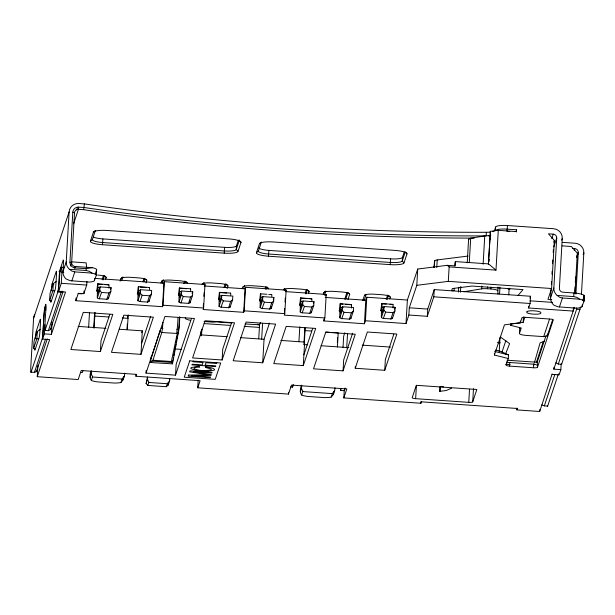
<?xml version="1.0" encoding="UTF-8"?>
<svg xmlns="http://www.w3.org/2000/svg" width="615" height="615" viewBox="0 0 615 615"><rect width="100%" height="100%" fill="white"/><g stroke="black" fill="none" stroke-linecap="round" stroke-linejoin="round"><path stroke-width="0.92" d="M102.259 284.422L97.647 284.099A9.256 0.507 -86 0 1 97.923 287.436L97.916 293.186L100.014 286.897L111.084 287.666L110.869 291.287L108.394 298.69L106.849 299.444L108.924 292.963L110.869 291.287M140.597 289.711L140.381 293.324L142.126 295.262L140.028 301.55L137.914 300.735A9.256 0.507 -86 0 1 137.914 298.083L138.006 292.363L137.337 294.062L138.229 286.913A9.256 0.507 -86 0 1 138.498 290.249L138.49 295.992L140.597 289.711L151.659 290.48L151.451 294.093L148.976 301.504L147.431 302.249L149.506 295.777L151.451 294.093M186.683 288.735L179.311 288.22A9.256 0.507 -86 0 1 179.58 291.556L179.572 297.306L181.671 291.018L192.741 291.787L192.533 295.408L190.058 302.811L188.513 303.564L190.581 297.083L192.533 295.408M226.766 293.04L219.386 292.532A9.256 0.507 -86 0 1 219.655 295.869L219.655 301.611L221.754 295.331L232.816 296.092L232.608 299.713L230.133 307.123L228.588 307.869L230.663 301.396L232.608 299.713M266.925 294.285L260.468 293.839A9.256 0.507 -86 0 1 260.737 297.176L260.729 302.926L262.836 296.638L273.898 297.406L273.69 301.027L271.215 308.43L269.67 309.184L271.745 302.703L273.69 301.027M307 298.598L300.543 298.152A9.256 0.507 -86 0 1 300.82 301.488L300.812 307.231L302.911 300.95L313.981 301.711L313.773 305.332L311.298 312.743L309.745 313.489L311.82 307.016L313.773 305.332M342.893 304.148L340.126 303.956A9.256 0.507 -86 0 1 340.395 307.292L340.387 313.043L342.486 306.754L353.556 307.523L353.348 311.136L350.873 318.547L349.328 319.293L351.396 312.82L353.348 311.136M386.32 304.087L381.707 303.772A9.256 0.507 -86 0 1 381.977 307.1L381.969 312.851L384.068 306.57L395.138 307.331L394.93 310.952L392.455 318.362L390.909 319.108L392.977 312.635L394.93 310.952M150.583 358.168L150.444 362.519L172.477 363.865L178.488 331.9A9.256 0.507 -86 0 0 179.757 317.094M492.746 231.647A11.108 2.291 3.3 0 0 494.406 230.679L495.636 227.004A11.108 2.291 3.3 0 1 507.452 225.528L553.562 228.719A9.256 9.048 18.5 0 1 562.264 238.397L559.389 288.327A3.705 3.621 18.5 0 0 562.863 292.202L573.933 292.963A11.108 2.291 3.3 0 1 584.066 295.369L583.935 301.404L581.667 307.177A11.108 2.291 3.3 0 1 576.609 308.184L557.943 306.8L553.869 305.178A9.256 9.048 18.5 0 1 550.602 297.683L551.086 289.204M162.929 322.368A11.108 0.607 -86 0 1 161.799 332.515L152.935 360.229L150.444 362.519L151.275 356.685M173.322 359.867L173.453 357.392A38.145 2.083 -86 0 1 173.215 358.207M34.663 314.557A9.256 9.048 18.5 0 0 33.579 318.324L30.835 366.279A11.108 0.607 -86 0 0 31.096 372.152L34.417 372.382L45.479 339.265M35.455 348.628L33.61 348.497L34.033 341.264L37.284 331.523L40.375 329.317M33.61 348.497L36.869 338.757L37.284 331.523M552.155 373.912L539.701 411.481L516.831 409.898L517.3 408.475L421.39 401.833L420.914 403.255L343.808 397.92L346.814 388.926L291.479 385.098L288.473 394.092L197.722 387.804L200.106 380.685L135.915 376.242L136.538 374.366L81.203 370.538L78.197 379.532L37.254 376.695L37.907 365.272M45.741 310.36L45.679 306.055L44.672 309.053L43.988 315.603L42.635 339.119L44.38 333.876L45.818 310.137A7.403 0.407 -86 0 0 45.733 304.394L44.834 307.093A7.403 0.407 -86 0 0 43.911 315.826L43.081 330.301A7.403 0.407 -86 0 1 42.158 339.034L31.096 372.152M51.475 300.674L49.631 300.543L50.046 293.309L53.297 283.569L56.388 281.363M49.631 300.543L52.882 290.803L53.297 283.569M44.38 333.876L51.391 334.36L52.098 322.129M51.391 334.36L65.536 292.025L58.525 291.541L60.009 271.238L61.346 267.225L63.975 267.41M58.525 291.541L61.277 283.3L61.9 272.445L61.346 267.225M485.204 235.906A588.886 121.432 3.3 0 1 84.186 207.516L78.659 207.14A5.558 5.427 18.5 0 0 72.808 212.183L69.933 262.105L71.648 262.605A3.705 3.621 18.5 0 0 75.13 266.48L92.312 267.671A11.108 2.291 3.3 0 1 96.64 269.885L96.324 275.312L94.057 281.086A11.108 2.291 3.3 0 1 88.998 282.085L70.333 280.701L66.259 279.079A9.256 9.048 18.5 0 1 62.984 271.592L63.322 265.803A7.403 0.407 -86 0 0 63.237 260.068L59.986 269.808A7.403 0.407 -86 0 0 59.063 278.541L58.794 283.246A7.403 0.407 -86 0 1 57.879 291.979L45.064 330.34L48.439 330.732L50.361 329.625L62.991 291.818M62.984 271.592L66.243 261.852L69.118 211.921A9.256 9.048 18.5 0 1 78.866 203.519L84.393 203.903A588.886 121.432 3.3 0 0 486.357 232.286A11.108 2.291 3.3 0 0 490.355 232.078M78.659 207.14L78.428 209.323A3.705 3.621 18.5 0 0 74.53 212.682L71.648 262.605L70.51 266.011M286.129 290.119L285.629 291.618L326.211 294.424L324.858 317.94L284.276 315.134L284.776 313.635L286.129 290.119L245.554 287.313L244.193 310.821L243.694 312.32L203.119 309.514L203.619 308.015L204.972 284.499L164.397 281.693L163.037 305.209L162.537 306.7L75.845 300.704L75.999 297.991M84.393 203.903L83.625 209.677L78.428 209.323L73.585 223.822M75.845 300.704L78.32 293.293L83.855 293.678L84.009 290.964M96.324 275.312A11.108 2.291 3.3 0 0 92.004 273.098L89.252 271.269L86.115 270.492L86.215 268.678L92.312 267.671M83.855 293.678L86.73 285.06L86.938 281.439M88.645 327.249L89.506 312.282M94.572 280.555L94.679 278.749M124.699 373.19A9.256 0.507 -86 0 1 124.384 376.249L123.023 380.062L120.894 382.545A11.108 2.291 3.3 0 1 114.059 383.03L97.593 381.892A11.108 2.291 3.3 0 1 91.381 380.5C89.19 377.818 90.044 374.12 91.089 371.145M93.757 327.526L94.356 317.163A9.256 0.507 -86 0 1 94.702 312.397M94.026 328.287L95.041 312.535M99.807 290.518L101.544 292.456L99.23 298.913L97.331 297.929L99.807 290.518L100.014 286.897M93.688 237.129A11.108 2.291 3.3 0 0 102.897 238.912L102.459 244.716L224.198 253.142A12.961 2.675 3.3 0 0 237.982 251.412L240.988 242.425L239.25 240.488A11.108 2.291 3.3 0 0 239.066 239.881M100.376 351.549L112.799 314.373L83.286 312.335L70.863 349.505L100.376 351.549L101.006 340.695L109.785 314.403M123.261 379.624L123.415 376.91M127.013 328.887L127.29 324.174M127.282 329.648L128.243 314.834M135.915 376.242L136.015 374.435M140.958 354.363L153.373 317.186L123.861 315.141L111.446 352.318L140.958 354.363L142.311 330.847L119.341 329.256M146.016 373.113L164.943 316.456L194.455 318.493L175.529 375.15L146.016 373.113L146.178 370.399M169.786 379.424A8.887 0.484 -86 0 1 169.617 380.954L168.256 385.036L166.304 386.72L147.861 385.444L146.116 383.506L147.446 376.98M162.537 306.7L163.89 283.192L164.397 281.693M168.256 385.036L168.402 382.507M172.669 360.536L172.477 363.865L171.385 361.505L177.266 333.453L176.766 332.438A11.108 0.607 -86 0 0 177.996 318.07M175.529 375.15L176.159 364.303L191.473 318.432M181.463 294.639L183.209 296.576L180.895 303.034L178.988 302.05L181.463 294.639L181.671 291.018M197.722 387.804L198.161 380.239M200.728 335.767L200.997 331.031M201.512 335.759L201.897 329.133M203.281 306.693L203.442 303.871M203.873 296.345L204.095 292.579M221.546 298.944L223.283 300.881L220.97 307.346L219.071 306.355L221.546 298.944L221.754 295.331M238.259 240.465L236.452 245.862A11.108 2.291 3.3 0 1 224.636 247.345L224.198 253.142M222.115 359.983L234.53 322.806L205.018 320.761L192.603 357.938L222.115 359.983L222.745 349.128L231.524 322.829M236.452 245.862L236.245 249.475L237.982 251.412M243.694 312.32L245.054 288.804L245.554 287.313M258.746 338.765L259.561 324.812L260.575 322.398M262.62 300.258L264.365 302.196L262.052 308.653L260.153 307.669L262.62 300.258L262.836 296.638M261.659 339.226L262.582 323.321M258.769 247.999A11.108 2.291 3.3 0 0 268.901 250.405L268.463 256.209L390.202 264.635A12.961 2.675 3.3 0 0 403.993 262.905L406.992 253.918L405.254 251.981L402.248 260.975L403.993 262.905M262.697 362.789L275.612 324.113L246.1 322.075L233.185 360.744L262.697 362.789L264.05 339.272L269.462 323.083M284.438 312.312L284.653 308.546M285.037 301.965L285.252 298.198M288.473 394.092L288.581 392.278M290.734 386.981L292.579 387.112L292.694 385.205M298.921 341.809L299.782 326.842M302.703 304.563L304.44 306.501L302.134 312.966L300.228 311.974L302.703 304.563L302.911 300.95M334.975 387.75A9.256 0.507 -86 0 1 334.66 390.809L333.299 394.615L331.17 397.106A11.108 2.291 3.3 0 1 324.336 397.59L307.869 396.452A11.108 2.291 3.3 0 1 301.658 395.061C299.259 392.186 300.62 388.365 301.45 385.159M304.033 342.086L304.633 331.723A9.256 0.507 -86 0 1 304.909 327.726M304.194 344.731L305.225 327.826M303.28 365.594L315.695 328.425L286.183 326.381L273.767 363.557L303.28 365.594L304.633 342.078L280.832 340.433M495.636 227.004L495.421 230.625A11.108 2.291 3.3 0 1 507.244 229.141L516.462 229.779L516.362 231.594L498.281 230.341L495.99 270.131L488.525 263.889L455.323 261.59L455.392 265.888L447.274 265.326L417.731 269.032L407.368 300.043L366.794 297.237L365.433 320.753L364.434 323.751L323.851 320.938L323.959 319.054M333.538 394.184L333.691 391.471M337.343 342.501L337.62 337.789M337.397 347.029L338.212 332.9L331.57 332.438M342.278 310.375L344.023 312.312L341.709 318.77L339.803 317.778L342.278 310.375L342.486 306.754M345.13 387.988L344.231 390.686L340.541 390.425L340.649 388.526M343.009 347.583L343.67 336.159L344.807 332.738M343.039 370.86L355.27 334.229L325.758 332.185L313.527 368.815L343.039 370.86L343.662 360.006L352.61 333.207M343.808 397.92L344.231 390.686M346.714 347.936L347.529 333.899M355.232 368.254L367.339 332L396.852 334.045L384.744 370.299L355.232 368.254L355.332 366.448M364.434 323.751L365.787 300.235L366.794 297.237M383.86 310.183L385.605 312.12L383.291 318.578L381.385 317.594L383.86 310.183L384.068 306.57M404.263 251.958L402.464 257.354A11.108 2.291 3.3 0 1 390.64 258.838L390.202 264.635M384.744 370.299L385.367 359.444L393.846 334.068M402.464 257.354L402.248 260.975A11.108 2.291 3.3 0 1 390.433 262.451L268.694 254.026A11.108 2.291 3.3 0 1 258.377 251.012L256.432 252.696A12.961 2.675 3.3 0 0 268.463 256.209M365.433 320.753L406.015 323.559L407.368 300.043M406.015 323.559L408.867 315.026L409.283 307.792L416.793 285.314L417.731 269.032M415.648 398.674A3.705 0.761 3.3 0 1 412.211 397.674L416.34 385.305L476.84 389.495L472.712 401.864A3.705 0.761 3.3 0 1 468.768 402.356L415.648 398.674L416.409 385.428M420.914 403.255L421.021 401.364M408.867 315.026L427.31 316.302L427.725 309.068L434.236 289.588L530.514 296.253L530.099 303.487L528.6 307.984L573.234 311.075L573.441 307.454M433.829 267.325L434.69 260.845A7.418 1.53 3.3 0 1 437.211 259.93L468.084 256.063M434.305 267.448L434.69 260.845M427.31 316.302L433.813 296.822L434.236 289.588M436.773 267.479L437.211 259.93M443.5 386.827L440.363 386.489L439.84 391.509L440.033 386.85M416.793 285.314L448.304 281.363L449.142 266.887L447.274 265.326M458.467 292.071L458.744 287.351M460.458 292.171L460.789 286.505M467.239 262.782L468.599 239.22L470.698 238.197L484.743 235.945A7.418 1.53 3.3 0 1 490.601 235.799M469.283 262.705L470.698 238.197M468.768 402.356L469.529 389.141M472.712 401.864L473.473 388.649M463.81 291.741L481.699 288.865L481.86 286.036M483.113 264.296L484.743 235.945M486.15 235.906L486.357 232.286M490.409 231.325L488.402 264.258L490.409 231.325L498.281 230.341M481.699 288.865A7.418 1.53 3.3 0 1 487.549 288.727L487.657 286.836M489.125 261.314L489.233 259.422M490.378 239.581L490.486 237.69M498.004 294.001L497.835 290.849A7.418 1.53 3.3 0 0 490.924 288.958L491.031 287.067M497.835 290.849L498.05 287.074M494.391 355.032L504.477 324.843L520.229 322.867L521.897 317.87A3.705 0.761 3.3 0 1 525.84 317.378L549.818 319.039A3.705 0.761 3.3 0 1 553.254 320.038L537.479 367.278A3.705 0.761 3.3 0 1 533.543 367.77L509.558 366.11A3.705 0.761 3.3 0 1 506.122 365.11L508.313 358.545L494.391 355.032L494.498 353.218M499.549 293.909L499.934 287.228M499.203 351.795L500.033 337.489M507.452 225.528L507.014 231.325L509.781 231.517M508.774 294.823L509.159 288.158M508.313 358.545L508.52 354.932L501.117 351.503L495.552 350.096M552.816 319.262L547.273 335.859L543.714 336.636L526.332 335.429A7.418 1.53 3.3 0 1 519.444 333.415L521.251 328.01L510.788 325.366L510.896 323.552M509.558 366.11L509.774 362.496L535.173 364.334L537.587 365.471L537.479 367.278M519.444 333.415L519.76 327.98A7.418 1.53 3.3 0 0 519.883 328.387M520.229 322.867L520.336 321.084M516.831 409.898L516.938 408.006M510.788 325.366L511.288 323.867L523.134 322.383L523.442 316.94M528.6 307.984L528.7 306.178M533.543 367.77L533.751 364.157M539.701 411.481L539.809 409.575M547.273 335.859L547.381 334.022M551.363 284.499L551.524 281.67M551.955 274.136L552.116 271.307M552.554 263.774L552.77 260.007M553.208 252.465L553.369 249.644M551.763 299.643L547.965 299.382L551.601 288.512L554.369 240.396L548.457 233.815L553.254 234.146A3.705 3.621 18.5 0 1 556.729 238.02L553.854 287.943L550.602 297.683M561.172 364.019L560.849 369.63L553.838 369.146L553.946 367.278M584.066 295.369L583.789 300.835A11.108 2.291 3.3 0 0 579.614 299.19L576.862 297.36L573.726 296.584L573.933 292.963M575.079 286.89L574.917 289.596A7.403 0.407 -86 0 1 574.794 291.525M575.34 282.362L575.648 276.935M574.963 293.67L577.301 253.103L571.389 246.515L562.072 245.862M575.909 294.07L578.3 252.542A3.705 3.621 18.5 0 0 574.817 248.668L572.388 248.498M581.436 294.454L583.835 252.926A9.256 9.048 18.5 0 0 575.133 243.24L562.218 242.348M582.182 306.654L582.29 304.84M583.935 301.404L584.25 295.976L582.789 300.351M516.462 229.779L516.239 231.963L516.362 231.594M454.477 265.826L455.323 261.59M169.579 378.509L169.402 379.517M173.799 355.524L174.66 350.865M174.998 348.997L175.867 344.339M176.205 342.47L176.551 340.61M176.897 338.742L178.888 327.749L179.519 316.863M534.573 362.112L540.124 342.863L544.167 341.264L546.005 335.805M151.19 358.337L160.046 330.624A1.853 1.768 14.2 0 0 161.799 332.523L177.266 333.453L178.488 331.9L178.619 329.425L176.774 329.294M543.714 336.636L549.526 319.108M33.579 318.324L69.118 211.921M76.737 209.884L77.651 207.155M51.222 290.887A7.403 0.407 -86 0 1 52.014 284.084L56.273 271.346A7.403 0.407 -86 0 1 56.357 277.081L56.15 280.694A7.403 0.407 -86 0 1 55.227 289.434L50.976 302.173A7.403 0.407 -86 0 1 50.745 301.112M48.385 330.57L61.2 292.21L62 291.103M34.417 372.382L36.308 371.714L47.263 338.911M37.254 376.695L49.638 339.603L42.158 339.034M74.561 268.186L75.13 266.48L75.153 267.917L86.215 268.678M71.817 280.901L74.815 271.907L92.004 273.098M102.459 244.716A12.961 2.675 3.3 0 1 90.42 241.195L93.426 232.209L94.725 231.086M90.42 241.195L92.373 239.519L95.379 230.525M95.179 274.259L96.64 269.885M97.647 284.099L96.763 291.256L97.424 289.557L97.331 295.277A9.256 0.507 -86 0 0 97.331 297.929M102.105 279.71L103.535 275.428M103.036 279.902L104.473 275.62L106.211 277.557L105.634 279.272M82.902 370.768L82.31 372.552L80.465 372.421M120.11 281.147L120.963 278.58L122.262 277.457M121.77 280.325L122.915 276.896M90.059 377.326L91.189 373.951A9.256 0.507 -86 0 0 91.497 370.891M91.381 380.5L92.542 376.588L91.189 373.951M142.972 281.662L144.11 278.234M143.902 281.855L144.763 279.287M137.914 300.735L140.381 293.324M145.932 282.938L146.793 280.363L145.632 279.072M120.894 382.545L122.293 378.648L124.384 376.249M141.711 332.646L142.311 330.847M160.976 283.1L161.545 281.386L162.844 280.263M141.581 343.508L150.667 316.302M162.352 283.131L163.498 279.71M146.116 383.506L147.485 379.417A8.887 0.484 -86 0 0 147.646 377.894M179.311 288.22L178.419 295.377L179.08 293.678L178.988 299.397A9.256 0.507 -86 0 0 178.988 302.05M147.861 385.444L148.845 382.038L147.485 379.417M183.831 283.615L184.692 281.047M185.054 282.954L185.63 281.24L187.367 283.177A9.256 1.907 3.3 0 0 178.773 280.663L171.393 280.156A9.256 1.907 3.3 0 0 161.545 281.386M185.33 317.532L185.384 318.516A11.108 2.291 3.3 0 0 190.089 320.238M166.304 386.72L167.526 383.329L169.617 380.954M203.504 284.23L204.072 282.516M204.972 284.499L204.472 285.998L245.054 288.804M193.195 361.128L192.972 361.789L203.004 362.481L202.189 364.941L192.149 364.249L191.934 364.903L215.542 366.54L215.757 365.879L205.133 365.149L205.956 362.689L216.58 363.427L216.803 362.765M219.386 292.532L218.502 299.682L219.163 297.983L219.071 303.702A9.256 0.507 -86 0 0 219.071 306.355M239.25 240.488L236.245 249.475A11.108 2.291 3.3 0 1 224.429 250.958L102.69 242.533A11.108 2.291 3.3 0 1 92.373 239.519M224.129 287.282L225.275 283.853M225.067 287.474L226.205 284.045M227.089 288.558L227.95 285.983L226.789 284.691M242.133 288.719L242.702 287.005A9.256 1.907 3.3 0 1 252.55 285.775L259.93 286.283A9.256 1.907 3.3 0 1 268.524 288.796L266.787 286.859L265.926 289.427M243.509 288.75L244.655 285.329M256.432 252.696L259.43 243.701L260.729 242.579M258.377 251.012L261.383 242.018M260.468 293.839L259.576 300.996L260.245 299.297L260.153 305.017A9.256 0.507 -86 0 0 260.153 307.669M265.28 288.381L265.849 286.667M284.376 290.703L284.945 288.989M300.543 298.152L299.659 305.301L300.32 303.602L300.228 309.322A9.256 0.507 -86 0 0 300.228 311.974M305.286 292.901L306.431 289.473M305.939 293.947L307.369 289.665L309.107 291.602L308.538 293.317M304.087 343.716L304.633 342.078M323.29 294.339L323.867 292.625L325.812 290.941L324.382 295.223M292.579 387.112L293.417 384.613M303.902 354.747L312.681 328.448M325.712 295.923L326.211 294.424M323.851 320.938L324.858 317.94M300.335 391.886L301.458 388.511A9.256 0.507 -86 0 0 301.773 385.451M301.658 395.061L302.811 391.148L301.458 388.511M340.126 303.956L339.234 311.105L339.903 309.414L339.803 315.134A9.256 0.507 -86 0 0 339.803 317.778M344.723 299.136L347.014 292.286M345.661 299.328L347.944 292.479L349.689 294.416L347.967 299.551M362.727 300.574L364.441 295.438L365.74 294.316M331.17 397.106L332.561 393.208L334.66 390.809M364.103 300.604L366.102 294.608M340.541 390.425L341.094 388.765M381.707 303.772L380.816 310.921L381.477 309.222L381.385 314.942A9.256 0.507 -86 0 0 381.385 317.594M386.159 299.374L387.588 295.092M387.096 299.567L388.526 295.285L390.264 297.222L389.695 298.936M451.571 290.787L452.325 288.543L472.02 286.067L523.019 289.604L518.099 295.392M454.447 288.496L453.847 290.295A3.713 0.769 3.3 0 1 452.586 290.757L454.493 290.518M501.925 352.318L505.861 340.549M529.915 298.052L530.514 296.253M523.134 322.383L524.887 317.125M551.763 238.597L553.254 234.146M553.769 242.21L554.369 240.396M553.777 246.876L556.729 238.02M561.672 240.173L562.264 238.397M533.405 365.602L533.989 363.857M536.472 362.12L543.437 341.271M574.256 250.359L574.817 248.668M537.587 365.471L537.149 362.289L544.167 341.264M559.427 306.993L562.425 297.998L579.614 299.19M576.632 257.539L578.3 252.542L576.516 257.493M583.274 254.595L583.835 252.926L583.235 254.656M553.838 369.146L574.387 307.354M541.807 404.893L544.344 405.869L554.815 374.543M555.868 362.804L558.312 364.057L576.632 309.214L576.332 307.907M544.344 405.869L547.665 406.1L558.428 373.874M558.312 364.057L561.633 364.288L579.953 309.445A11.108 0.607 -86 0 0 580.414 306.862M560.849 369.63L559.096 374.873L552.086 374.389M110.469 289.481L111.084 287.666M192.126 293.601L192.741 291.787M273.283 299.221L273.898 297.406M313.366 303.533L313.981 301.711M394.523 309.153L395.138 307.331M505.584 353.933L509.612 343.639L500.395 336.997M203.427 283.077L202.127 284.199A9.256 1.907 3.3 0 1 211.975 282.962L219.347 283.477A9.256 1.907 3.3 0 1 227.95 285.983M284.584 288.696L283.284 289.819A9.256 1.907 3.3 0 1 293.132 288.581L300.512 289.096A9.256 1.907 3.3 0 1 309.107 291.602M451.595 388.188L446.121 390.548L439.779 391.325M245.085 323.936L259.561 324.812M509.774 362.496L507.206 362.627L506.506 361.935M102.897 238.912L224.636 247.345M268.901 250.405L390.64 258.838M449.142 266.887L495.99 270.131M448.304 281.363L551.601 288.512M507.998 288.942L509.92 289.073M487.549 288.727L490.924 288.958M71.394 261.836L86.146 262.859L86.654 267.587M553.854 287.943A9.256 9.048 18.5 0 0 557.121 295.431L573.726 296.584M529.969 300.812L552.762 302.396M66.243 261.852A9.256 9.048 18.5 0 0 69.51 269.339L86.115 270.492M433.813 296.822L530.099 303.487M59.04 271.53L60.885 271.661M61.9 272.445L63.791 272.576M576.632 309.214L579.953 309.445M95.148 278.426L163.89 283.192M325.212 297.422L365.787 300.235M179.434 288.035L190.504 288.796M268.77 294.416L271.538 294.608A9.256 0.507 -86 0 1 271.83 296.484M97.777 283.915L108.84 284.676M138.352 286.721L149.422 287.489M219.509 292.34L230.579 293.109M300.674 297.96L311.736 298.729M381.83 303.579L392.9 304.34M105.027 284.614L108.717 284.868A9.256 0.507 -86 0 1 108.986 288.204M140.074 287.036L146.531 287.489M309.768 298.79L311.613 298.913A9.256 0.507 -86 0 1 311.905 300.796M390.002 304.34L392.77 304.533A9.256 0.507 -86 0 1 393.046 307.869M61.277 283.3L86.73 285.06M179.58 291.556L181.425 291.687M260.737 297.176L262.582 297.306M409.283 307.792L427.725 309.068M340.249 303.764L351.319 304.533M345.661 304.34L351.196 304.725A9.256 0.507 -86 0 1 351.465 308.061M52.014 284.084L53.859 284.207M97.923 287.436L99.768 287.566M138.498 290.249L140.343 290.372M219.655 295.869L221.5 295.992M300.82 301.488L302.665 301.611M381.977 307.1L383.822 307.231M340.395 307.292L343.162 307.485M183.209 296.576L190.581 297.083M264.365 302.196L271.745 302.703M101.544 292.456L108.924 292.963M142.126 295.262L149.506 295.777M223.283 300.881L230.663 301.396M304.44 306.501L311.82 307.016M385.605 312.12L392.977 312.635M52.882 290.803L54.727 290.933M57.495 291.118L60.262 291.31M57.879 291.979L61.2 292.21M78.105 293.593L81.795 293.847M344.023 312.312L351.396 312.82M181.102 302.857L188.482 303.372M262.267 308.476L269.639 308.991M99.446 298.736L106.826 299.251M140.028 301.55L147.4 302.057M221.185 307.169L228.565 307.677M302.342 312.789L309.722 313.296M383.499 318.409L390.879 318.916M163.037 305.209L203.619 308.015M244.193 310.821L284.776 313.635M341.925 318.593L349.297 319.108M204.057 321.514L211.652 322.037A5.558 1.145 3.3 0 0 215.903 321.953A2.775 0.577 3.3 0 1 219.555 322.114L231.847 322.99M497.381 342.586L500.241 342.786M94.733 316.041L108.963 317.025M122.239 317.947L127.935 318.339M204.126 323.59L230.81 325.435M244.155 326.357L259.399 327.411M305.009 330.601L311.651 331.062M325.873 332.046L329.671 332.308M161.099 328.21L162.944 328.341M362.25 345.13L390.556 347.091M78.174 326.404L105.934 328.325M200.59 334.875L227.112 336.713M240.373 337.635L264.05 339.272M303.81 344.538L307.638 344.8M321.03 345.73L348.767 347.644M507.029 360.206L537.149 362.289M505.492 364.295L510.112 364.618M36.869 338.757L38.707 338.888M174.96 348.959L181.656 349.428M152.935 360.229L171.385 361.505M151.851 361.082L171.946 362.473M92.55 377.01L122.062 379.055M302.826 391.571L332.338 393.615M148.861 382.453L167.303 383.729M562.425 297.998L559.573 297.237L557.121 295.431M74.815 271.907L71.963 271.146L69.51 269.339M494.598 351.411L508.52 354.932M72.808 212.183L74.53 212.682M257.793 324.182L258.323 324.889M34.724 349.066A7.403 0.407 -86 0 0 34.955 350.127L39.214 337.389A7.403 0.407 -86 0 0 40.129 328.656L40.336 325.035A7.403 0.407 -86 0 0 40.252 319.3L36.001 332.039A7.403 0.407 -86 0 0 35.209 338.85M50.361 329.625A7.403 0.407 -86 0 1 50.376 328.372M36.308 371.714A11.108 0.607 -86 0 1 36.277 370.361M75.153 267.917A5.558 5.427 18.5 0 1 69.933 262.105M45.064 330.34A7.403 0.407 -86 0 1 44.98 324.605M474.234 238.12A590.738 121.816 3.3 0 1 83.625 209.677M364.441 295.438A9.256 1.907 3.3 0 1 374.289 294.201L381.669 294.708A9.256 1.907 3.3 0 1 390.264 297.222M323.867 292.625A9.256 1.907 3.3 0 1 333.714 291.395L341.087 291.902A9.256 1.907 3.3 0 1 349.689 294.416M146.793 280.363A9.256 1.907 3.3 0 0 138.191 277.857L130.811 277.342A9.256 1.907 3.3 0 0 120.963 278.58M406.992 253.918A12.961 2.675 3.3 0 0 394.961 250.397L273.221 241.972A12.961 2.675 3.3 0 0 259.43 243.701M93.426 232.209A12.961 2.675 3.3 0 1 107.218 230.479L228.949 238.904A12.961 2.675 3.3 0 1 240.988 242.425M97.616 275.043A9.256 1.907 3.3 0 1 106.211 277.557M490.824 235.607A11.108 2.291 3.3 0 1 488.648 235.822M490.37 232.009A5.558 1.145 3.3 0 1 490.278 231.701M90.451 374.312A11.108 2.291 3.3 0 1 90.267 373.705M127.605 318.67A9.256 0.507 -86 0 1 127.835 315.464M547.665 406.1A11.108 0.607 -86 0 1 547.373 405.769M561.633 364.288A7.403 0.407 -86 0 1 561.441 364.072M300.727 388.872A11.108 2.291 3.3 0 1 300.543 388.265M468.961 239.627A3.705 0.761 3.3 0 1 468.599 239.22M149.299 287.674A9.256 0.507 -86 0 1 149.591 289.557M148.976 301.504A9.256 0.507 -86 0 1 148.961 300.796M108.394 298.69A9.256 0.507 -86 0 1 108.378 297.983M190.373 288.989A9.256 0.507 -86 0 1 190.665 290.864M190.058 302.811A9.256 0.507 -86 0 1 190.035 301.219M230.456 293.293A9.256 0.507 -86 0 1 230.748 295.177M230.133 307.123A9.256 0.507 -86 0 1 230.118 306.416M271.215 308.43A9.256 0.507 -86 0 1 271.2 306.839M311.298 312.743A9.256 0.507 -86 0 1 311.275 312.036M350.873 318.547A9.256 0.507 -86 0 1 350.858 317.84M392.455 318.362A9.256 0.507 -86 0 1 392.432 317.655M189.712 360.851L184.246 377.21L215.235 379.355L220.7 362.996L189.712 360.851M188.536 375.065L188.167 376.18L210.299 377.718L210.538 376.995L191.696 375.696L211.083 375.373L211.306 374.704L193.325 371.791L211.852 373.067L212.09 372.352L189.958 370.822L189.62 371.821L208.016 374.773L188.536 375.065M205.779 366.848L205.556 367.509L211.122 368.931A10.847 2.237 3.3 0 1 210.761 370.015L205.103 370.661A13.661 2.814 3.3 0 1 199.206 370.253L194.232 368.869A10.847 2.237 3.3 0 1 194.594 367.785A5.235 1.076 3.3 0 1 197.507 367.193L199.637 367.155L199.245 366.517L196.823 366.532L191.342 367.562A10.847 2.237 3.3 0 0 190.988 368.646L196.385 370.553A13.661 2.814 3.3 0 0 207.601 371.329L214.005 370.238A10.847 2.237 3.3 0 0 214.366 369.154L212.052 367.954L205.779 366.848M526.955 311.782L526.801 312.228A7.034 1.453 3.3 0 0 533.336 314.142A7.034 1.453 3.3 0 0 540.823 313.204L540.854 312.366L539.255 311.605A7.034 1.453 3.3 0 0 527.316 311.428L526.955 311.782"/></g></svg>
